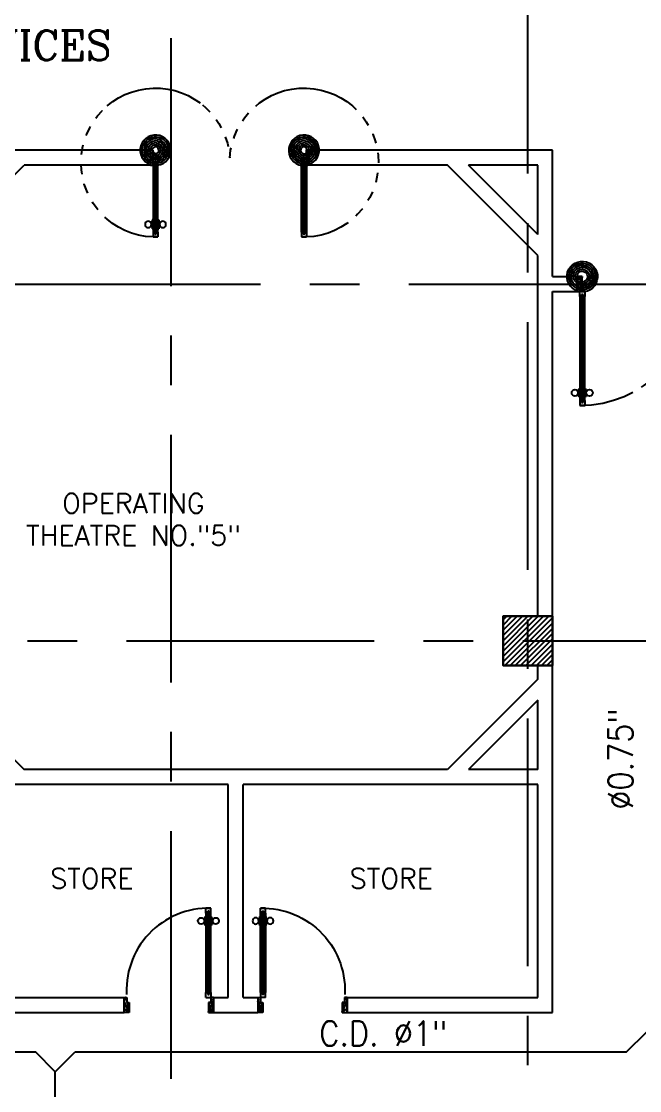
# Model space of a CAD drawing. Extents: x 417866242 to 417866861, y 43498051 to 43498155.
# Drawn here: x 417866809.35 to 417866815.6, y 43498122.3 to 43498133.09 of the extents above; entities that cross this region are included whole.
import ezdxf
from ezdxf.enums import TextEntityAlignment as Align

# ---------------------------------------------------------------- set-up
doc = ezdxf.new("R2010")
doc.units = 0
doc.header["$MEASUREMENT"] = 0
doc.linetypes.add('CENTERX2', pattern=[4, 2.5, -0.5, 0.5, -0.5])
doc.linetypes.add('HIDDEN', pattern=[0.375, 0.25, -0.125])
doc.layers.get('0').update_dxf_attribs({"linetype": 'CONTINUOUS'})
for name, color, linetype in [('AC-CD', 6, 'CONTINUOUS'), ('AC-TEXT', 2, 'CONTINUOUS'), ('AXES', 11, 'CENTERX2'), ('COL', 11, 'CONTINUOUS'), ('DOOR', 11, 'CONTINUOUS'), ('HAT', 11, 'CONTINUOUS'), ('P-SOLIDWASTE', 6, 'CONTINUOUS'), ('RM-NAME', 11, 'CONTINUOUS'), ('WALL', 11, 'CONTINUOUS')]:
    doc.layers.add(name, color=color, linetype=linetype)
doc.styles.add('ROMANC', font='romanc', dxfattribs={"height": 0.1})
doc.styles.add('ROMANS', font='ROMANS.shx', dxfattribs={"width": 0.6})

# ---------------------------------------------------------------- blocks, each defined once
blk = doc.blocks.new('A$C6F293607')
at = {"layer": 'DOOR', "color": 0, "linetype": 'ByBlock'}
for p, q in [((80.93166154727805, 875.0003442625457), (130.9316615472781, 875.0003442625457)), ((130.9316615472781, 875.0003442625457), (80.93166154727805, 875.0003442625457)), ((80.93166154727805, 825.0003442625457), (80.93166154727805, 875.0003442625457)), ((130.9316615472781, 825.0003442625457), (130.9316615467542, 875.0003442625748)), ((1630.93166154722, 875.0003442625457), (1580.93166154722, 875.0003442625457)), ((1580.93166154722, 875.0003442625457), (1630.93166154722, 875.0003442625457)), ((1580.93166154722, 825.0003442625457), (1580.931661547744, 875.0003442625748)), ((1630.93166154722, 825.0003442625457), (1630.93166154722, 875.0003442625457)), ((73.7316615472082, 780.0428014839417), (64.7316615472082, 780.0428014839417)), ((64.7316615472082, 780.0428014839417), (64.7316615472082, 715.2428014839534)), ((80.93166154727805, 792.6428014839476), (73.7316615472082, 792.6428014839476)), ((73.7316615472082, 702.6428014839767), (73.7316615472082, 792.6428014839476)), ((73.7316615472082, 780.0428014839417), (73.7316615472082, 715.2428014839534)), ((80.93166154727805, 825.0003442625457), (97.93166154724895, 825.0003442625457)), ((97.93166154727805, 845.0003442625457), (113.9316615472781, 845.0003442625457)), ((97.93166154724895, 825.0003442625457), (97.93166154724895, 845.0003442625457)), ((113.9316615472781, 825.0003442625457), (113.9316615472781, 845.0003442625457)), ((113.9316615472781, 825.0003442625457), (130.9316615472781, 825.0003442625457)), ((130.9316615472781, 792.6428014839476), (138.1316615473188, 792.6428014839476)), ((138.1316615473188, 702.6428014839476), (138.1316615473188, 792.6428014839476)), ((138.1316615473188, 780.0428014839417), (147.1316615473188, 780.0428014839417)), ((138.1316615473188, 780.0428014839417), (138.1316615473188, 715.2428014839534)), ((147.1316615473188, 780.0428014839417), (147.1316615473188, 715.2428014839534)), ((1597.93166154722, 825.0003442625457), (1580.93166154722, 825.0003442625457)), ((1613.93166154722, 845.0003442625457), (1597.93166154722, 845.0003442625457)), ((1597.93166154722, 825.0003442625457), (1597.93166154722, 845.0003442625457)), ((1613.931661547249, 825.0003442625457), (1613.931661547249, 845.0003442625457)), ((1630.93166154722, 825.0003442625457), (1613.931661547249, 825.0003442625457)), ((73.7316615472082, 715.2428014839534), (64.7316615472082, 715.2428014839534)), ((80.93166154727805, 702.6428014839476), (73.7316615472082, 702.6428014839767)), ((130.9316615472781, 702.6428014839476), (138.1316615473188, 702.6428014839476)), ((138.1316615473188, 715.2428014839534), (147.1316615473188, 715.2428014839534)), ((55.93166154724895, 0.0003442625747993588), (55.93166154724895, 150.0003442625748)), ((55.93166154724895, 150.0003442625748), (80.93166154724895, 150.0003442625748)), ((80.93166154724895, 150.0003442625748), (80.93166154724895, 0.0003442625747993588)), ((97.93166154724895, 125.0003442625748), (80.93166154724895, 125.0003442625748)), ((80.93166154724895, 125.0003442625748), (80.93166154724895, 75.0003442625748)), ((97.93166154724895, 105.0003442625748), (97.93166154724895, 125.0003442625748)), ((130.931661547249, 125.0003442625748), (113.931661547249, 125.0003442625748)), ((113.931661547249, 125.0003442625748), (113.931661547249, 105.0003442625748)), ((130.931661547249, 75.0003442625748), (130.931661547249, 125.0003442625748)), ((1580.931661547249, 125.0003442625457), (1597.931661547249, 125.0003442625457)), ((1580.931661547249, 75.0003442625457), (1580.931661547249, 125.0003442625457)), ((1597.931661547249, 125.0003442625457), (1597.931661547249, 105.0003442625457)), ((1613.931661547249, 125.0003442625457), (1630.931661547249, 125.0003442625457)), ((1613.931661547249, 105.0003442625457), (1613.931661547249, 125.0003442625457)), ((1655.931661547249, 150.0003442625457), (1630.931661547249, 150.0003442625457)), ((1630.931661547249, 150.0003442625457), (1630.931661547249, 0.0003442625165916979)), ((1630.931661547249, 125.0003442625457), (1630.931661547249, 75.0003442625457)), ((1655.931661547249, 0.0003442625456955284), (1655.931661547249, 150.0003442625457)), ((80.93166154724895, 0.0003442625747993588), (55.93166154724895, 0.0003442625747993588)), ((130.931661547249, 75.0003442625748), (80.93166154724895, 75.0003442625748)), ((113.931661547249, 105.0003442625748), (97.93166154724895, 105.0003442625748)), ((1580.931661547249, 75.0003442625457), (1630.931661547249, 75.0003442625457)), ((1597.931661547249, 105.0003442625457), (1613.931661547249, 105.0003442625457)), ((1630.931661547249, 0.0003442625165916979), (1655.931661547249, 0.0003442625456955284))]:
    blk.add_line(p, q, dxfattribs=at)
at = {"layer": 'DOOR', "linetype": 'ByBlock'}
for p, q in [((80.93166154724895, 125.0003442625748), (80.93166154727805, 825.0003442625457)), ((97.93166154724895, 125.0003442625748), (97.93166154724895, 825.0003442625457)), ((113.931661547249, 125.0003442625748), (113.9316615472781, 825.0003442625457)), ((130.9316615472781, 825.0003442625457), (130.931661547249, 125.0003442625748)), ((1580.93166154722, 825.0003442625457), (1580.931661547249, 125.0003442625457)), ((1597.931661547249, 125.0003442625457), (1597.93166154722, 825.0003442625457)), ((1613.931661547249, 125.0003442625457), (1613.931661547249, 825.0003442625457)), ((1630.931661547249, 125.0003442625457), (1630.93166154722, 825.0003442625457))]:
    blk.add_line(p, q, dxfattribs=at)
at = {"layer": 'DOOR', "color": 9, "linetype": 'ByBlock'}
for p, q in [((80.93166154724895, 56.85530925879721), (55.93166154724895, 113.7102742550196)), ((1630.931661547249, 56.8553092587681), (1655.931661547249, 113.7102742549905)), ((80.93166154724895, 20.07321142053115), (55.93166154724895, 40.1460785784293)), ((1630.931661547249, 20.07321142047294), (1655.931661547249, 40.14607857840019))]:
    blk.add_line(p, q, dxfattribs=at)
at = {"layer": 'DOOR', "color": 0, "linetype": 'ByBlock'}
for centre in [(32.40071733226068, 747.6428014839767), (179.4626057622372, 747.6428014839767)]:
    blk.add_circle(centre, 32.39999999998526, dxfattribs=at)
at = {"layer": 'DOOR', "linetype": 'HIDDEN', "ltscale": 0.5}
for centre, start, end in [((105.9316615472781, 123.8284692626039), 356.2750628665867, 91.90617623501214), ((1605.93166154722, 123.8284692626039), 88.0938237649878, 183.7249371334132)]:
    blk.add_arc(centre, 751.5877765044983, start, end, dxfattribs=at)
at = {"layer": 'DOOR', "color": 9, "linetype": 'ByBlock'}
for centre, radius, start, end in [((105.931661547249, 0.0003442625747993588), 154.4019578127773, 103.7142292224513, 108.894711450708), ((105.931661547249, 0.0003442625747993588), 134.4019578127773, 100.7199763548406, 111.8401506069694), ((105.931661547249, 0.0003442625747993588), 114.4019578127773, 102.6225741287087, 115.9161581179379), ((1605.931661547249, 0.0003442625747993588), 134.4019578127773, 68.15984939303054, 79.28002364515936), ((1605.931661547249, 0.0003442625747993588), 114.4019578127773, 64.08384188206205, 77.37742587129131), ((1605.931661547249, 0.0003442625747993588), 154.4019578127773, 71.10528854929193, 76.28577077754863), ((105.931661547249, 0.0003442625747993588), 94.40195781277725, 105.3565554899335, 121.9818119669171), ((105.931661547249, 0.0003442625747993588), 74.40195781277725, 109.6341292395598, 132.223573583169), ((105.931661547249, 0.0003442625747993588), 54.40195781277725, 117.3575759323724, 156.7926171080232), ((105.931661547249, 0.0003442625747993588), 34.40195781277725, 136.6106879094804, 180), ((1605.931661547249, 0.0003442625747993588), 94.40195781277725, 58.01818803308283, 74.64344451006654), ((1605.931661547249, 0.0003442625747993588), 74.40195781277725, 47.77642641683099, 70.36587076044016), ((1605.931661547249, 0.0003442625747993588), 54.40195781277725, 23.20738289197685, 62.6424240676276), ((1605.931661547249, 0.0003442625747993588), 34.40195781277725, 1.272221872585407e-14, 43.38931209051965)]:
    blk.add_arc(centre, radius, start, end, dxfattribs=at)
blk = doc.blocks.new('DOOR90')
at = {"layer": 'DOOR', "color": 7, "linetype": 'ByBlock'}
for p, q in [((-150, 0), (0, 0)), ((-150, 0), (-150, -25)), ((0, -50), (-113.7099299924448, 0)), ((0, -50), (-40.1457343158545, 0)), ((0, -50), (0, 0)), ((-1000, -25), (-1050, -25)), ((-1050, -75), (-1050, -25)), ((-1050, -25), (-1050, -75)), ((-1000, -75), (-1050, -74.99999999947613)), ((-1000, -41.9999999999709), (-1020, -41.9999999999709)), ((-1020, -42), (-1020, -58)), ((-1000, -58), (-1020, -58)), ((-1000, -25), (-1000, -41.9999999999709)), ((-1000, -58), (-1000, -75)), ((-877.6424572214019, -17.79999999995925), (-967.6424572214019, -17.79999999995925)), ((-967.6424572214019, -25), (-967.6424572214019, -17.79999999995925)), ((-967.6424572214019, -75), (-967.6424572214019, -82.20000000004075)), ((-877.6424572214019, -82.20000000004075), (-967.6424572214019, -82.20000000004075)), ((-955.0424572214251, -8.799999999959255), (-890.2424572213786, -8.799999999959255)), ((-955.0424572214251, -17.79999999995925), (-955.0424572214251, -8.799999999959255)), ((-955.0424572214251, -17.79999999995925), (-890.2424572213786, -17.79999999995925)), ((-955.0424572214251, -82.20000000004075), (-890.2424572213786, -82.20000000004075)), ((-955.0424572214251, -82.20000000004075), (-955.0424572214251, -91.20000000004075)), ((-955.0424572214251, -91.20000000004075), (-890.2424572213786, -91.20000000004075)), ((-890.2424572213786, -17.79999999995925), (-890.2424572213786, -8.799999999959255)), ((-890.2424572213786, -82.20000000004075), (-890.2424572213786, -91.20000000004075)), ((-877.6424572214019, -25), (-877.6424572214019, -17.79999999995925)), ((-877.6424572214019, -75), (-877.6424572214019, -82.20000000004075)), ((-200, -25), (-150, -25)), ((-200, -42), (-200, -25)), ((-180, -42), (-200, -42)), ((-200, -58), (-180, -58)), ((-200, -75), (-200, -58)), ((-150, -75), (-200, -75)), ((-180, -58), (-180, -42)), ((-150, -25), (-100, -25)), ((-150, -75), (-150, -25)), ((-100, -25), (-100, -50)), ((0, -50), (-100, -36.64271395650576)), ((-100, -50), (0, -50)), ((0, -850), (-113.7099299924448, -900)), ((-100, -875), (-100, -850)), ((0, -850), (-100, -863.3572860434942)), ((-100, -850), (0, -850)), ((0, -850), (-40.1457343158545, -900)), ((0, -850), (0, -900)), ((-150, -875), (-100, -875)), ((-150, -900), (-150, -875)), ((-150, -900), (0, -900)), ((0, -900), (-150, -900))]:
    blk.add_line(p, q, dxfattribs=at)
at = {"layer": 'DOOR', "linetype": 'ByBlock'}
for p, q in [((-200, -25), (-1000, -25)), ((-200, -42), (-1000, -41.9999999999709)), ((-200, -58), (-1000, -58)), ((-1000, -75), (-200, -75))]:
    blk.add_line(p, q, dxfattribs=at)
at = {"layer": 'DOOR', "color": 7, "linetype": 'ByBlock'}
for centre in [(-922.6424572214019, 23.53094421501737), (-922.6424572214019, -123.5309442149592)]:
    blk.add_circle(centre, 32.39999999998526, dxfattribs=at)
for centre, radius, start, end in [((0, -50), 154.4019578127773, 161.1052885482714, 166.2857707768669), ((0, -50), 94.40195781277725, 148.0181880328085, 180), ((0, -50), 134.4019578127773, 158.159849394549, 169.2800236450682), ((0, -50), 114.4019578127773, 154.0838418822192, 167.37742587102), ((0, -50), 74.40195781277725, 137.7764264185456, 180), ((0, -50), 54.40195781277725, 113.2073828924446, 180), ((0, -50), 34.40195781277725, 90, 180), ((0, -50), 14.40195781277725, 90, 180), ((0, -850), 94.40195781277725, 180, 211.9818119671915), ((0, -850), 74.40195781277725, 180, 222.2235735814543), ((0, -850), 54.40195781277725, 180, 246.7926171075554), ((0, -850), 34.40195781277725, 180, 270), ((0, -850), 14.40195781277725, 180, 270), ((0, -850), 154.4019578127773, 193.7142292231331, 198.8947114517286), ((0, -850), 134.4019578127773, 190.7199763549318, 201.840150605451)]:
    blk.add_arc(centre, radius, start, end, dxfattribs=at)
at = {"layer": 'DOOR', "linetype": 'HIDDEN', "ltscale": 0.5}
blk.add_arc((-222.2222222220153, -49.99999999976717), 828.155208510499, 178.270116378131, 275.0030377036063, dxfattribs=at)
blk = doc.blocks.new('DOOR100')
at = {"layer": 'DOOR', "color": 7, "linetype": 'ByBlock'}
for p, q in [((-75.00000000011642, 1250), (-74.99999999959255, 1300.000000000029)), ((-75.00000000011642, 1300), (-25.00000000011642, 1300)), ((-25.00000000011642, 1300), (-75.00000000011642, 1300)), ((-25.00000000011642, 1250), (-25.00000000011642, 1300)), ((-91.20000000018626, 1205.042457221396), (-91.20000000018626, 1140.242457221408)), ((-82.20000000018626, 1205.042457221396), (-91.20000000018626, 1205.042457221396)), ((-82.20000000018626, 1127.642457221402), (-82.20000000018626, 1217.642457221402)), ((-75.00000000011642, 1217.642457221402), (-82.20000000018626, 1217.642457221402)), ((-82.20000000018626, 1205.042457221396), (-82.20000000018626, 1140.242457221408)), ((-58.00000000011642, 1250), (-75.00000000011642, 1250)), ((-58.00000000011642, 1250), (-58.00000000011642, 1270)), ((-42.00000000011642, 1270), (-58.00000000011642, 1270)), ((-42.00000000011642, 1250), (-42.00000000011642, 1270)), ((-25.00000000011642, 1250), (-42.00000000011642, 1250)), ((-25.00000000011642, 1217.642457221402), (-17.80000000004657, 1217.642457221402)), ((-17.80000000004657, 1127.642457221402), (-17.80000000004657, 1217.642457221402)), ((-17.80000000004657, 1205.042457221396), (-17.80000000004657, 1140.242457221408)), ((-17.80000000004657, 1205.042457221396), (-8.800000000046566, 1205.042457221396)), ((-8.800000000046566, 1205.042457221396), (-8.800000000046566, 1140.242457221408)), ((-82.20000000018626, 1140.242457221408), (-91.20000000018626, 1140.242457221408)), ((-75.00000000011642, 1127.642457221402), (-82.20000000018626, 1127.642457221402)), ((-25.00000000011642, 1127.642457221402), (-17.80000000004657, 1127.642457221402)), ((-17.80000000004657, 1140.242457221408), (-8.800000000046566, 1140.242457221408)), ((-1200, 0), (-1200, 150)), ((-1200, 150), (-1175, 150)), ((-1200, 150), (-1200, 0)), ((-1150, 0), (-1200, 113.7099299924448)), ((-1175, 150), (-1175, 100)), ((-75, 200), (-58, 200)), ((-75, 150), (-75, 200)), ((-75, 150), (-25, 150)), ((-58, 200), (-58, 180)), ((-58, 180), (-42, 180)), ((-50, 0), (0, 113.7099299924448)), ((-42, 200), (-25, 200)), ((-42, 180), (-42, 200)), ((-25, 200), (-25, 150)), ((0, 150), (-25, 150)), ((-25, 150), (-25, 100)), ((0, 0), (0, 150)), ((0, 150), (0, 0)), ((-1150, 0), (-1200, 40.1457343158545)), ((-1150, 0), (-1200, 0)), ((-1175, 100), (-1150, 100)), ((-1150, 0), (-1163.357286043465, 100)), ((-1150, 100), (-1150, 0)), ((-50, 100), (-50, 0)), ((-50, 0), (-36.64271395653486, 100)), ((-25, 100), (-50, 100)), ((-50, 0), (0, 40.1457343158545)), ((-50, 0), (0, 0))]:
    blk.add_line(p, q, dxfattribs=at)
at = {"layer": 'DOOR', "linetype": 'ByBlock'}
for p, q in [((-75.00000000011642, 1250), (-75, 200)), ((-58, 200), (-58.00000000011642, 1250)), ((-42, 200), (-42.00000000011642, 1250)), ((-25, 200), (-25.00000000011642, 1250))]:
    blk.add_line(p, q, dxfattribs=at)
at = {"layer": 'DOOR', "color": 7, "linetype": 'ByBlock'}
for centre in [(-123.5309442150756, 1172.642457221402), (23.53094421490096, 1172.642457221402)]:
    blk.add_circle(centre, 32.39999999998526, dxfattribs=at)
at = {"layer": 'DOOR', "linetype": 'HIDDEN', "ltscale": 0.5}
blk.add_arc((-24.99999999965075, 149.9999999994106), 1150.000000000618, 90, 179.9999999995831, dxfattribs=at)
at = {"layer": 'DOOR', "color": 7, "linetype": 'ByBlock'}
for centre, radius, start, end in [((-1150, 0), 154.4019578127773, 103.7142292212167, 108.8947114515936), ((-1150, 0), 134.4019578127773, 100.7199763555959, 111.8401506085482), ((-50, 0), 134.4019578127773, 68.15984939145177, 79.28002364440412), ((-50, 0), 114.4019578127773, 64.0838418833441, 77.3774258719247), ((-50, 0), 154.4019578127773, 71.10528854840643, 76.28577077878333), ((-1150, 0), 94.40195781277725, 90, 121.981811965689), ((-1150, 0), 74.40195781277725, 90, 132.2235735847074), ((-1150, 0), 54.40195781277725, 90, 156.7926171089788), ((-1150, 0), 34.40195781277725, 90, 180), ((-1150, 0), 14.40195781277725, 90, 180), ((-50, 0), 94.40195781277725, 58.01818803431096, 90), ((-50, 0), 74.40195781277725, 47.7764264152926, 90), ((-50, 0), 54.40195781277725, 23.20738289102122, 90), ((-50, 0), 34.40195781277725, 0, 90), ((-50, 0), 14.40195781277725, 0, 90)]:
    blk.add_arc(centre, radius, start, end, dxfattribs=at)
blk = doc.blocks.new('*X94')
at = {"color": 0}
for p, q in [((49339.2220864853, 162723.7944497482), (49805.16161054878, 163189.7339738117)), ((49339.2220864853, 162776.8274583372), (49752.1286019598, 163189.7339738117)), ((49339.2220864853, 162829.8604669262), (49699.0955933708, 163189.7339738117)), ((49339.22208648529, 162882.8934755152), (49646.06258478182, 163189.7339738117)), ((49339.22208648529, 162935.9264841042), (49593.02957619282, 163189.7339738117)), ((49339.22208648529, 162988.9594926931), (49539.99656760383, 163189.7339738117)), ((49339.22208648529, 163041.9925012821), (49486.96355901484, 163189.7339738117)), ((49339.22208648528, 163095.0255098711), (49433.93055042585, 163189.7339738117)), ((49339.22208648528, 163148.0585184601), (49380.89754183686, 163189.7339738117)), ((49358.19461913778, 162689.7339738117), (49839.22208648522, 163170.7614411591)), ((49411.22762772677, 162689.7339738117), (49839.22208648522, 163117.7284325701)), ((49464.26063631576, 162689.7339738117), (49839.22208648523, 163064.6954239811)), ((49517.29364490475, 162689.7339738117), (49839.22208648523, 163011.6624153921)), ((49570.32665349374, 162689.7339738117), (49839.22208648523, 162958.6294068032)), ((49623.35966208274, 162689.7339738117), (49839.22208648524, 162905.5963982142)), ((49676.39267067172, 162689.7339738117), (49839.22208648524, 162852.5633896252)), ((49729.42567926072, 162689.7339738117), (49839.22208648524, 162799.5303810362)), ((49782.45868784971, 162689.7339738117), (49839.22208648524, 162746.4973724472)), ((49835.4916964387, 162689.7339738117), (49839.22208648524, 162693.4643638582))]:
    blk.add_line(p, q, dxfattribs=at)
blk = doc.blocks.new('RM1')
at = {"layer": 'RM-NAME', "style": 'ROMANS'}
for tag, p in [('ROOMNAME1', (0, 323.8095238059759)), ('ROOMNAME2', (0, 0))]:
    blk.add_attdef(tag, text='', height=200, dxfattribs=at).set_placement(p, align=Align.MIDDLE)
blk = doc.blocks.new('COL50')
at = {"layer": 'COL'}
blk.add_lwpolyline([(-249.9999999999709, 250), (-249.9999999999418, -250), (250, -250), (249.9999999999709, 250)], close=True, dxfattribs=at)

msp = doc.modelspace()

# ---------------------------------------------------------------- linework, layer by layer
at = {"layer": 'AC-CD'}
for p, q in [((417866815.4661055, 43498122.69117205), (417866815.6661054, 43498122.89117205)), ((417866798.9373273, 43498122.69117203), (417866809.4958642, 43498122.69117205)), ((417866809.6958642, 43498122.49117204), (417866809.4958642, 43498122.69117204)), ((417866809.6958642, 43498122.49117204), (417866809.8958642, 43498122.69117204)), ((417866809.8958642, 43498122.69117205), (417866815.4661055, 43498122.69117205)), ((417866809.6958642, 43498118.05104183), (417866809.6958642, 43498122.49117202))]:
    msp.add_line(p, q, dxfattribs=at)
at = {"layer": 'AXES'}
for p, q in [((417866814.4684786, 43498075.55546302), (417866814.4684786, 43498154.03293495)), ((417866810.8684786, 43498082.41975666), (417866810.8684786, 43498141.23975666)), ((417866789.2684786, 43498130.43975665), (417866847.5084786, 43498130.43975665)), ((417866778.4170337, 43498126.83975666), (417866847.5084786, 43498126.83975666))]:
    msp.add_line(p, q, dxfattribs=at)
at = {"layer": 'P-SOLIDWASTE'}
msp.add_lwpolyline([(417866810.8632481, 43498122.69117206, 0, 0.1500000000000001, 0), (417866811.1361164, 43498122.69117206, 0.1500000000000001, 0.1500000000000001, 0)], format="xyseb", dxfattribs=at)
at = {"layer": 'WALL'}
for p, q in [((417866810.6584805, 43498131.78975666), (417866807.1934776, 43498131.78975666)), ((417866810.6584805, 43498131.63975752), (417866810.6584796, 43498131.78975753)), ((417866812.2584786, 43498131.63975709), (417866812.2584795, 43498131.78975709)), ((417866814.7184786, 43498131.78975666), (417866812.2584786, 43498131.78975709)), ((417866814.7184786, 43498130.51475666), (417866814.7184786, 43498131.78975666)), ((417866808.4684786, 43498130.72762462), (417866809.3806106, 43498131.63975666)), ((417866810.6584796, 43498131.63975666), (417866809.3806106, 43498131.63975666)), ((417866813.6563464, 43498131.63975683), (417866812.2584795, 43498131.63975709)), ((417866814.5684786, 43498130.72762462), (417866813.6563464, 43498131.63975683)), ((417866814.5684786, 43498131.63975666), (417866813.8684785, 43498131.63975678)), ((417866814.5684786, 43498130.93975665), (417866813.8684785, 43498131.63975678)), ((417866814.5684786, 43498130.93975665), (417866814.5684786, 43498131.63975666)), ((417866814.5684786, 43498127.08975665), (417866814.5684786, 43498130.72762462)), ((417866814.7184786, 43498130.51475666), (417866814.9684786, 43498130.51475666)), ((417866814.9684786, 43498130.36475666), (417866814.9684786, 43498130.51475666)), ((417866814.7184786, 43498127.08975665), (417866814.7184786, 43498130.36475666)), ((417866814.7184786, 43498130.36475666), (417866814.9684786, 43498130.36475666)), ((417866814.5684786, 43498126.45188869), (417866814.5684786, 43498126.58975665)), ((417866814.7184786, 43498123.08975665), (417866814.7184786, 43498126.58975665)), ((417866808.4684786, 43498126.45188869), (417866809.3806106, 43498125.53975666)), ((417866814.5684786, 43498126.45188869), (417866813.6563464, 43498125.53975648)), ((417866814.5684786, 43498126.23975666), (417866813.8684785, 43498125.53975652)), ((417866814.5684786, 43498125.53975666), (417866814.5684786, 43498126.23975666)), ((417866813.6563466, 43498125.53975666), (417866809.3806106, 43498125.53975666)), ((417866814.5684786, 43498125.53975666), (417866813.8684786, 43498125.53975666)), ((417866811.4434786, 43498125.38975666), (417866808.4684786, 43498125.38975666)), ((417866811.4434786, 43498123.23975666), (417866811.4434786, 43498125.38975666)), ((417866814.5684786, 43498125.38975666), (417866811.5934786, 43498125.38975666)), ((417866811.5934786, 43498123.23975666), (417866811.5934786, 43498125.38975666)), ((417866814.5684786, 43498123.23975666), (417866814.5684786, 43498125.38975666)), ((417866808.4684786, 43498123.23975666), (417866810.3934786, 43498123.23975666)), ((417866810.3934786, 43498123.23975666), (417866810.3934796, 43498123.08975665)), ((417866811.2934786, 43498123.23975666), (417866811.4434786, 43498123.23975666)), ((417866811.2934786, 43498123.08975665), (417866811.2934786, 43498123.23975666)), ((417866811.5934786, 43498123.23975666), (417866811.7434795, 43498123.23975666)), ((417866811.7434819, 43498123.23975666), (417866811.7434809, 43498123.08975665)), ((417866812.6434819, 43498123.23975666), (417866812.6434809, 43498123.08975665)), ((417866812.6434819, 43498123.23975666), (417866814.5684786, 43498123.23975666)), ((417866807.1934786, 43498123.08975665), (417866810.3934796, 43498123.08975665)), ((417866811.2934786, 43498123.08975665), (417866811.7434795, 43498123.08975665)), ((417866812.6434809, 43498123.08975665), (417866814.7184786, 43498123.08975665))]:
    msp.add_line(p, q, dxfattribs=at)
at = {"layer": 'WALL', "linetype": 'ByBlock', "ltscale": 0.3}
msp.add_lwpolyline([(417866814.7184786, 43498126.58975665), (417866814.2184786, 43498126.58975665), (417866814.2184786, 43498127.08975665), (417866814.7184786, 43498127.08975665)], close=True, dxfattribs=at)

# ---------------------------------------------------------------- block references
at = {"layer": 'COL', "xscale": 0.0009999871253967285, "yscale": 0.001000002026557922, "zscale": 0.001}
msp.add_blockref('COL50', (417866814.4684785, 43498126.83975666), dxfattribs=at)
at = {"layer": 'DOOR', "color": 0, "linetype": 'ByBlock', "yscale": 0.001000002026557922, "zscale": 0.001}
for name, p, xscale, rotation in [('A$C6F293607', (417866810.6025479, 43498131.78975744), -0.0009999871253967285, 180), ('DOOR90', (417866811.2934745, 43498123.08975713), 0.001000002026557922, 270), ('DOOR90', (417866811.7434837, 43498123.08975713), -0.001000002026557922, 90)]:
    msp.add_blockref(name, p, dxfattribs=dict(at, xscale=xscale, rotation=rotation))
at = {"layer": 'DOOR', "xscale": 0.0009999871253967285, "yscale": 0.001000002026557922, "zscale": 0.001, "rotation": 180}
msp.add_blockref('DOOR100', (417866814.9684786, 43498130.51475666), dxfattribs=at)
at = {"layer": 'HAT', "xscale": 0.0009999871253967285, "yscale": 0.001000002026557922, "zscale": 0.001}
msp.add_blockref('*X94', (417866764.8792564, 43497963.90002269), dxfattribs=at)
at = {"layer": 'RM-NAME'}
ref = msp.add_blockref('RM1', (417866810.4855216, 43498127.90279676), dxfattribs=dict(at, xscale=0.0009999871253967285, yscale=0.001000002026557922, zscale=0.001))
ref.add_attrib('ROOMNAME2', 'THEATRE NO."5"', dxfattribs={"height": 0.2, "style": 'ROMANS'}).set_placement((417866810.4855216, 43498127.90279676), align=Align.MIDDLE)
ref.add_attrib('ROOMNAME1', 'OPERATING', dxfattribs={"height": 0.2, "style": 'ROMANS'}).set_placement((417866810.4855216, 43498128.22660628), align=Align.MIDDLE)
ref = msp.add_blockref('RM1', (417866810.0655607, 43498124.44017172), dxfattribs=dict(at, xscale=0.0009999871253967285, yscale=0.001000002026557922, zscale=0.001))
ref.add_attrib('ROOMNAME2', 'STORE', dxfattribs={"height": 0.2, "style": 'ROMANS'}).set_placement((417866810.0655607, 43498124.44017172), align=Align.MIDDLE)
ref = msp.add_blockref('RM1', (417866813.0903507, 43498124.44017172), dxfattribs=dict(at, xscale=0.0009999871253967285, yscale=0.001000002026557922, zscale=0.001))
ref.add_attrib('ROOMNAME2', 'STORE', dxfattribs={"height": 0.2, "style": 'ROMANS'}).set_placement((417866813.0903507, 43498124.44017172), align=Align.MIDDLE)

# ---------------------------------------------------------------- texts
at = {"layer": 'AC-TEXT', "style": 'ROMANS', "width": 0.9}
msp.add_text(' %%c0.75"', height=0.25, rotation=90, dxfattribs=at).set_placement((417866815.4055761, 43498125.56956951), align=Align.MIDDLE)
msp.add_text('C.D. %%c1"', height=0.25, dxfattribs=at).set_placement((417866813.0100822, 43498122.87642357), align=Align.MIDDLE)
at = {"layer": 'RM-NAME', "style": 'ROMANC'}
msp.add_text('OPERATING THEATRE AND GENERAL SERVICES', height=0.3, dxfattribs=at).set_placement((417866805.3645552, 43498132.84983087), align=Align.MIDDLE)

doc.saveas('drawing.dxf')
